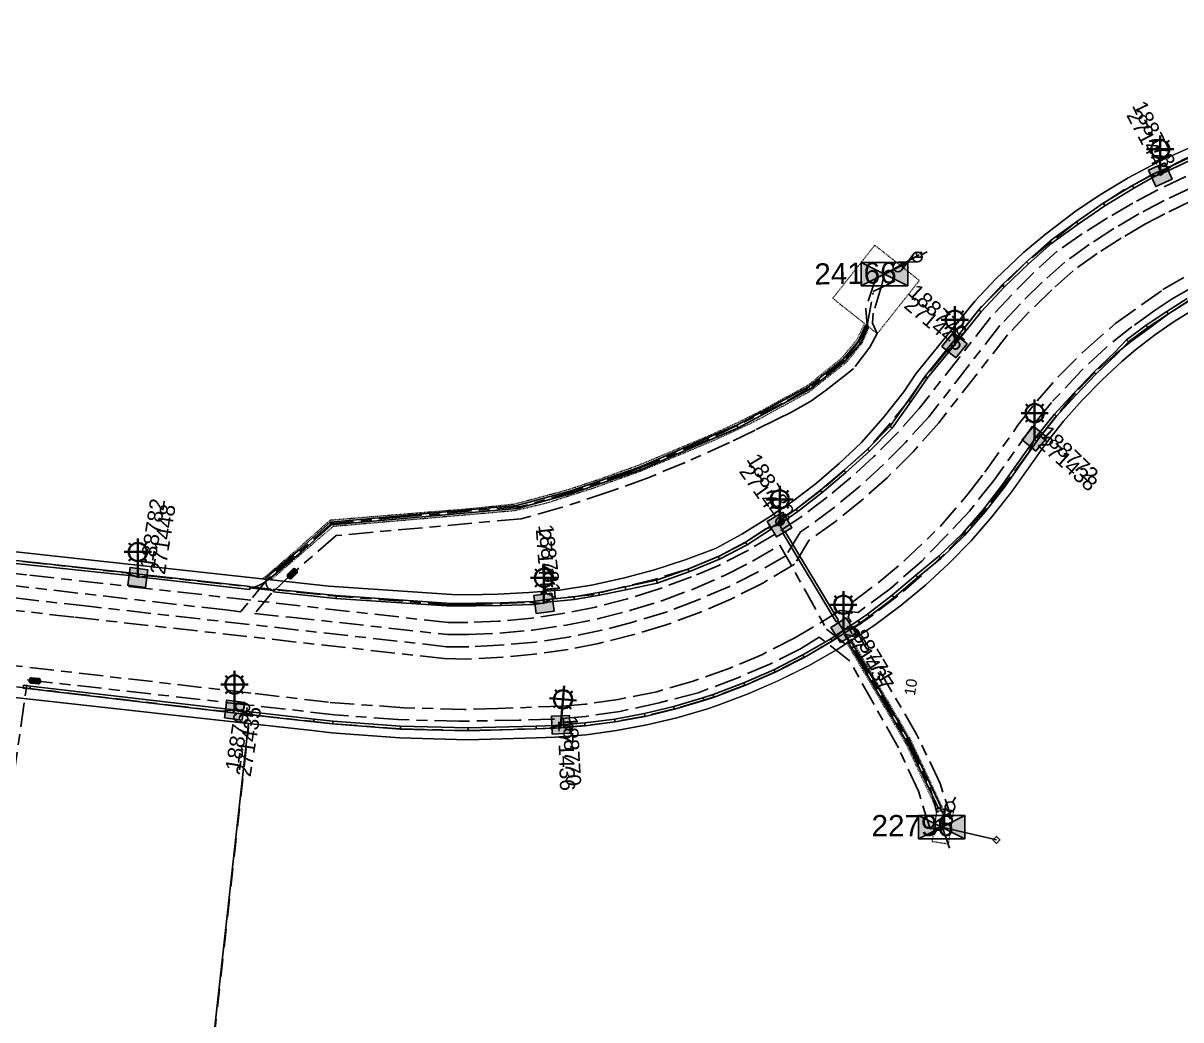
# Model space of a CAD drawing. Header units: metres. Extents: x 302931 to 308644, y 6253878 to 6257414.
# Drawn here: x 307815 to 308006.4, y 6256214.9 to 6256379.8 of the extents above; entities that cross this region are included whole.
import ezdxf
from ezdxf.enums import TextEntityAlignment as Align

# ---------------------------------------------------------------- set-up
doc = ezdxf.new("R2010")
doc.units = ezdxf.units.M
for name, pattern in [('Cable Exist UG', [8.2, 4, -1.2, 1.8, -1.2]), ('Dash', [5, 3, -2]), ('HIDDEN', [0.375, 0.25, -0.125]), ('HIDDEN2', [0.1875, 0.125, -0.0625])]:
    doc.linetypes.add(name, pattern=pattern)
doc.layers.get('0').update_dxf_attribs({"color": 6})
for name, color, linetype, lineweight in [('Cadastre Developer_SP_EXT', 9, 'Continuous', 5), ('Cadastre Land Parcels_SP_EXT', 9, 'Continuous', 5), ('Cadastre Other Property_SP_EXT', 9, 'HIDDEN', 5), ('Cadastre Roads_SP_EXT', 9, 'Continuous', 5)]:
    doc.layers.add(name, color=color, linetype=linetype, lineweight=lineweight)
for name, color, linetype in [('Duct_SP_EXT', 7, 'Continuous'), ('Equip_HV_EXT', 7, 'Continuous'), ('Equip_LV_EXT', 7, 'Continuous'), ('Equip_SP_SL_EXT', 7, 'Continuous'), ('Mains_HV_EXT', 7, 'Continuous'), ('Mains_SL_EXT', 7, 'Continuous'), ('Services_SP_EXT', 7, 'Continuous'), ('Sub_SP_EXT', 7, 'Continuous'), ('SupportsUG_SP_LV_SL_EXT', 7, 'Continuous'), ('Trench_SP_EXT', 7, 'Continuous')]:
    doc.layers.add(name, color=color, linetype=linetype)
doc.styles.add('COLUMN_LABEL', font='arial.ttf')
doc.styles.add('iecARIAL', font='arial.ttf', dxfattribs={"height": 2})
doc.styles.add('POLE_LABEL', font='arial.ttf')
doc.styles.get("Standard").update_dxf_attribs({"font": 'arial.ttf'})

# ---------------------------------------------------------------- blocks, each defined once
blk = doc.blocks.new('SUB_PADMOUNT_EXT')
for points in [[(0, 0), (-3.84, 1.92), (-3.84, -1.92)], [(0, 0), (3.84, 1.92), (3.84, -1.92)]]:
    blk.add_hatch(color=256).paths.add_polyline_path(points)
for p, q in [((3.84, 1.92), (-3.84, -1.92)), ((-3.84, 1.92), (3.84, -1.92))]:
    blk.add_line(p, q)
blk.add_lwpolyline([(-3.84, -1.92), (3.84, -1.92), (3.84, 1.92), (-3.84, 1.92)], close=True)
for tag, height, flags, p in [('ASSET_NUM', 3.5, 8, (2, 2)), ('STREET_CODE', 0.2, 9, (1.5, 0)), ('CONSTRUCTED_VOLTAGE', 0.2, 9, (1.5, -0.2)), ('OPERATING_VOLTAGE', 0.2, 9, (1.5, -0.6)), ('ORIENTATION', 0.2, 9, (1.5, -0.8)), ('OWNED_BY', 0.2, 9, (1.5, -1)), ('OPERATED_BY', 0.2, 9, (1.5, -1.2)), ('SECONDARY_VOLTAGE', 0.2, 9, (1.5, -1.6)), ('STATE', 0.2, 9, (1.5, -1.8)), ('NO_PHASES', 0.2, 9, (1.5, -0.4)), ('MAINTAINED_BY', 0.2, 9, (1.5, -1.4)), ('PARENT', 0.2, 9, (1.5, -2)), ('SUBSTATION_TYPE', 0.2, 9, (1.5, -2.2)), ('STREETNAME', 0.2, 9, (1.5, -3)), ('SUBURB', 0.2, 9, (1.5, -3.2)), ('Z', 0.2, 1, (1.5, -3.6)), ('USAGE', 0.2, 9, (1.5, -2.4)), ('LEGEND', 0.2, 9, (1.5, -2.6)), ('LOCATION', 0.2, 9, (1.5, -2.8)), ('NOTES', 0.2, 9, (1.5, -3.4))]:
    blk.add_attdef(tag, text='', height=height, dxfattribs=dict(flags=flags)).set_placement(p, align=Align.MIDDLE_LEFT)
blk = doc.blocks.new('COLUMN_EXT')
blk.add_hatch(color=256).paths.add_polyline_path([(-1.49, 1.48), (-1.49, -1.49), (1.48, -1.49), (1.48, 1.48)])
blk.add_lwpolyline([(-1.49, -1.49), (1.48, -1.49), (1.48, 1.48), (-1.49, 1.48)], close=True)
for tag, height, style, flags, p in [('ASSET_NUM', 2.5, 'COLUMN_LABEL', 8, (2, 2)), ('STRUCTURE_PLANT_NUMBER', 0.2, 'POLE_LABEL', 9, (1.81, 0.03)), ('STREET_CODE', 0.2, 'COLUMN_LABEL', 9, (1.81, -0.2))]:
    blk.add_attdef(tag, text='', height=height, dxfattribs=dict(style=style, flags=flags)).set_placement(p, align=Align.MIDDLE_LEFT)
at = {"flags": 9}
for tag, p in [('COLUMN_TYPE', (1.81, -0.4)), ('OWNED_BY', (1.81, -0.6)), ('STATE', (1.81, -0.8)), ('USAGE', (1.81, -1)), ('STREETNAME', (1.81, -1.6)), ('SUBURB', (1.81, -1.8)), ('LEGEND', (1.81, -1.2)), ('LOCATION', (1.81, -1.4)), ('NOTES', (1.81, -2))]:
    blk.add_attdef(tag, text='', height=0.2, dxfattribs=at).set_placement(p, align=Align.MIDDLE_LEFT)
at = {"flags": 1}
blk.add_attdef('Z', (1.81, -2.35), '', height=0.2, dxfattribs=at)
blk = doc.blocks.new('SL_LANTERN_EXT')
at = {"lineweight": 40}
for p, q in [((0, 1.97), (0, 6.47)), ((-2.25, 4.22), (2.25, 4.22)), ((-1.46, 5.68), (-1.06, 5.28)), ((1.46, 5.68), (1.06, 5.28)), ((-1.46, 2.76), (-1.06, 3.16)), ((0, 0), (0, 2.72)), ((1.46, 2.76), (1.06, 3.16))]:
    blk.add_line(p, q, dxfattribs=at)
blk.add_circle((0, 4.22), 1.5, dxfattribs=at)
at = {"style": 'iecARIAL', "flags": 8}
blk.add_attdef('ASSET_NUM', (1.5, 1.5), '', height=2.5, dxfattribs=at)
for tag, p, height, flags in [('OPERATING_VOLTAGE', (0.98, -1.65), 0.2, 9), ('ORIENTATION', (0.98, -1.85), 0.2, 9), ('OWNED_BY', (0.98, -2.05), 0.2, 9), ('CONSTRUCTED_VOLTAGE', (0.98, -0.65), 0.2, 9), ('CONTROL_TYPE', (0.98, -0.85), 0.2, 9), ('LANTERN_PURPOSE', (0.98, -1.05), 0.2, 9), ('LANTERN_TYPE', (0.98, -1.25), 0.2, 9), ('NO_PHASES', (0.98, -1.45), 0.2, 9), ('LNUMBER', (2.18, -3.25), 2.5, 8), ('STATE', (0.98, -2.25), 0.2, 9), ('USAGE', (0.98, -2.45), 0.2, 9), ('CEXIST', (0.98, -2.65), 0.2, 9), ('CNEW', (0.98, -2.85), 0.2, 9), ('CNUMBER', (0.98, -3.05), 0.2, 9), ('CREMOVE', (0.98, -3.25), 0.2, 9), ('CREPLACE', (0.98, -3.45), 0.2, 9), ('LKINGHEIGHT', (0.98, -3.65), 0.2, 9), ('LBRACKET', (0.98, -3.85), 0.2, 9), ('LBRACKETVOCAB', (0.98, -4.05), 0.2, 9), ('LCATEGORY', (0.98, -4.25), 0.2, 9), ('LCHARGE1', (0.98, -4.45), 0.2, 9), ('LCHARGE1PERCENT', (0.98, -4.65), 0.2, 9), ('LCHARGE2', (0.98, -4.85), 0.2, 9), ('LCHARGE2PERCENT', (0.98, -5.05), 0.2, 9), ('LCHARGE3', (0.98, -5.25), 0.2, 9), ('LCHARGE3PERCENT', (0.98, -5.45), 0.2, 9), ('LEXIST', (0.98, -5.65), 0.2, 9), ('LLAMP', (0.98, -5.85), 0.2, 9), ('LLAMPVOCAB', (0.98, -6.05), 0.2, 9), ('LMAST', (0.98, -6.25), 0.2, 9), ('LMASTVOCAB', (0.98, -6.45), 0.2, 9), ('LNEW', (0.98, -6.65), 0.2, 9), ('LANTNUMBER', (0.98, -6.85), 0.2, 9), ('LOUTREACH', (0.98, -7.25), 0.2, 9), ('LOUTREACHVOCAB', (0.98, -7.45), 0.2, 9), ('LRATECODE', (0.98, -7.65), 0.2, 9), ('LREMOVE', (0.98, -7.85), 0.2, 9), ('STREETNAME', (0.98, -9.25), 0.2, 9), ('SUBURB', (0.98, -9.45), 0.2, 1), ('LREPLACE', (0.98, -8.05), 0.2, 9), ('LTYPE', (0.98, -8.25), 0.2, 9), ('LTYPEVOCAB', (0.98, -8.45), 0.2, 9), ('LEGEND', (0.98, -8.65), 0.2, 9), ('LOCATION', (0.98, -8.85), 0.2, 9), ('NOTES', (0.98, -9.05), 0.2, 9)]:
    blk.add_attdef(tag, p, '', height=height, dxfattribs=dict(flags=flags))
blk = doc.blocks.new('CCP_EXT')
at = {"flags": 9}
for tag, p in [('STATE', (0, -1.8)), ('NOTES', (0, -2))]:
    blk.add_attdef(tag, text='', height=0.2, dxfattribs=at).set_placement(p, align=Align.MIDDLE_LEFT)
blk.add_wipeout([(0, 0.57), (0.57, 0), (0, -0.57), (-0.57, 0)])
blk.add_lwpolyline([(-0.57, 0), (0, 0.57), (0.57, 0), (0, -0.57), (-0.57, 0)])
at = {"flags": 1}
blk.add_attdef('Z', (0, 0), '', height=0.2, dxfattribs=at)
at = {"flags": 9}
for tag, p in [('CCP_TYPE', (0, 0)), ('CONSTRUCTED_VOLTAGE', (0, -0.2)), ('OPERATING_VOLTAGE', (0, -0.6)), ('ORIENTATION', (0, -0.8)), ('OWNED_BY', (0, -1)), ('NO_PHASES', (0, -0.4)), ('USAGE', (0, -1.2)), ('LEGEND', (0, -1.4)), ('LIFE_SUPPORT', (0, -1.6))]:
    blk.add_attdef(tag, text='', height=0.2, dxfattribs=at).set_placement(p, align=Align.MIDDLE_LEFT)
blk = doc.blocks.new('HV_STJ_EXT')
h = blk.add_hatch(color=256)
edge = h.paths.add_edge_path()
edge.add_ellipse((-0.59, 0.13), major_axis=(0.226, 0.226), ratio=1, start_angle=45, end_angle=135)
edge.add_line((-0.91, 0.13), (-0.91, -0.13))
edge.add_ellipse((-0.59, -0.13), major_axis=(0.226, 0.226), ratio=1, start_angle=135, end_angle=225)
edge.add_line((-0.59, -0.45), (0.59, -0.45))
edge.add_ellipse((0.59, -0.13), major_axis=(-0.226, 0.226), ratio=1, start_angle=135, end_angle=225)
edge.add_line((0.91, -0.13), (0.91, 0.13))
edge.add_ellipse((0.59, 0.13), major_axis=(-0.226, 0.226), ratio=1, start_angle=225, end_angle=315)
edge.add_line((0.59, 0.45), (-0.59, 0.45))
blk.add_lwpolyline([(-0.91, 0.13), (-0.91, -0.13, 0.414214), (-0.59, -0.45), (0.59, -0.45, 0.414214), (0.91, -0.13), (0.91, 0.13, 0.414214), (0.59, 0.45), (-0.59, 0.45, 0.414214)], format="xyb", close=True)
for tag, flags, p in [('ORIENTATION', 9, (1.5, 0)), ('Z', 1, (1.5, -0.8)), ('USAGE', 9, (1.5, -0.2)), ('LEGEND', 9, (1.5, -0.4)), ('NOTES', 9, (1.5, -0.6))]:
    blk.add_attdef(tag, text='', height=0.2, dxfattribs=dict(flags=flags)).set_placement(p, align=Align.MIDDLE_LEFT)
blk = doc.blocks.new('LV_UG_DFUSE_CLOSED_EXT')
for points in [[(1, 0), (0, 0)], [(5.04, 0.73), (2.16, -0.72)], [(5.05, -0.71), (2.16, 0.72)], [(6.2, 0.01), (7.2, 0.01)]]:
    blk.add_lwpolyline(points)
for centre in [(1.8, 0), (5.4, 0.01)]:
    blk.add_circle(centre, 0.8)
at = {"flags": 9}
for tag, p in [('ACTUAL_STATUS', (0, 0)), ('CONSTRUCTED_VOLTAGE', (0, -0.2)), ('OPERATING_VOLTAGE', (0, -0.6)), ('ORIENTATION', (0, -0.8)), ('STATE', (0, -1)), ('SWITCH_TYPE', (0, -1.2)), ('NO_PHASES', (0, -0.4)), ('USAGE', (0, -1.4)), ('NOTES', (0, -1.6))]:
    blk.add_attdef(tag, text='', height=0.2, dxfattribs=at).set_placement(p, align=Align.MIDDLE_LEFT)
at = {"flags": 1}
blk.add_attdef('Z', (0, 0), '', height=0.2, dxfattribs=at)

msp = doc.modelspace()

# ---------------------------------------------------------------- linework, layer by layer
at = {"layer": 'Cadastre Developer_SP_EXT', "linetype": 'Dash'}
msp.add_lwpolyline([(307789.35, 6256270.91), (307756.9, 6256011.44), (307786.51, 6256006.6), (307820.64, 6255978.49), (307852.36, 6256263.26), (307852.28, 6256263.95), (307789.35, 6256270.91)], close=True, dxfattribs=at)
at = {"layer": 'Cadastre Land Parcels_SP_EXT', "linetype": 'Continuous'}
for points in [[(307813.33, 6256292.39), (307865.58, 6256286.63), (307885.88, 6256285.25), (307888.43, 6256285.23), (307893.52, 6256285.34), (307898.6, 6256285.59), (307903.67, 6256286), (307908.96, 6256286.83), (307914.2, 6256287.94), (307919.37, 6256289.32), (307924.46, 6256290.97), (307929.46, 6256292.89), (307933.84, 6256295.26), (307938.09, 6256297.86), (307942.2, 6256300.67), (307946.15, 6256303.7), (307949.94, 6256306.93), (307953.55, 6256310.35), (307957.18, 6256314.49), (307960.59, 6256318.8), (307962.58, 6256321.77), (307972.33, 6256333.8), (307975.85, 6256337.53), (307980.38, 6256341.8), (307983.96, 6256344.82), (307988.93, 6256348.58), (307992.79, 6256351.2), (307997.7, 6256354.16), (308002.61, 6256356.75), (308003.86, 6256357.35), (308008.8, 6256359.56)], [(308008.62, 6256332.48), (308005.27, 6256330.4), (308002.03, 6256328.15), (307998.92, 6256325.73), (307996.72, 6256323.87), (307993.31, 6256320.72), (307990.08, 6256317.41), (307987.02, 6256313.93), (307984.15, 6256310.29), (307978.43, 6256302.22), (307975.18, 6256298.09), (307971.71, 6256294.13), (307968.03, 6256290.37), (307964.17, 6256286.8), (307960.12, 6256283.45), (307955.91, 6256280.3), (307954.23, 6256279.15), (307949.61, 6256276.19), (307944.83, 6256273.48), (307939.92, 6256271.03), (307934.88, 6256268.84), (307929.74, 6256266.91), (307927.98, 6256266.32), (307923.09, 6256264.87), (307918.14, 6256263.68), (307913.12, 6256262.75), (307908.07, 6256262.08), (307902.98, 6256261.68), (307899.86, 6256261.56), (307888.56, 6256261.25), (307877.27, 6256261.53), (307866.01, 6256262.4), (307862.88, 6256262.75), (307852.29, 6256263.93), (307820.61, 6255978.48)]]:
    msp.add_lwpolyline(points, dxfattribs=at)
msp.add_lwpolyline([(307682.7, 6256023.67), (307701.55, 6256020.34), (307756.91, 6256011.45), (307786.51, 6256006.6), (307820.61, 6255978.48), (307852.29, 6256263.93), (307788.85, 6256270.97), (307727.01, 6256277.83), (307711.12, 6256279.8), (307697.62, 6256158.11), (307682.7, 6256023.67)], close=True, dxfattribs=at)
at = {"layer": 'Cadastre Other Property_SP_EXT', "linetype": 'HIDDEN2'}
for points in [[(307966.25, 6256249.26), (307966.29, 6256249.51), (307967.3, 6256249.36), (307961.86, 6256261), (307951.97, 6256277.88), (307951.12, 6256277.34), (307960.98, 6256260.53), (307966.25, 6256249.26)], [(307965.27, 6256244.43), (307967.99, 6256244.02), (307968.86, 6256249.47), (307966.08, 6256249.86), (307965.27, 6256244.43)]]:
    msp.add_lwpolyline(points, close=True, dxfattribs=at)
at = {"layer": 'Cadastre Roads_SP_EXT', "linetype": 'Continuous'}
msp.add_lwpolyline([(307788.85, 6256270.97), (307852.3, 6256263.93), (307862.87, 6256262.75), (307866.01, 6256262.4), (307877.27, 6256261.53), (307888.56, 6256261.25), (307899.86, 6256261.56), (307902.98, 6256261.68), (307908.07, 6256262.08), (307913.12, 6256262.75), (307918.14, 6256263.68), (307923.1, 6256264.87), (307927.99, 6256266.32), (307929.74, 6256266.91), (307934.88, 6256268.84), (307939.91, 6256271.03), (307944.83, 6256273.48), (307949.6, 6256276.19), (307954.23, 6256279.15), (307955.91, 6256280.3), (307960.12, 6256283.45), (307964.17, 6256286.8), (307964.17, 6256286.8), (307968.03, 6256290.37), (307971.71, 6256294.13), (307975.18, 6256298.09), (307978.43, 6256302.21), (307984.15, 6256310.29), (307987.02, 6256313.93), (307990.08, 6256317.41), (307993.31, 6256320.72), (307996.72, 6256323.87), (307998.92, 6256325.73), (308002.03, 6256328.15), (308005.27, 6256330.4), (308008.62, 6256332.48)], dxfattribs=at)
at = {"layer": 'Duct_SP_EXT'}
for p, q in [((308008.3, 6256357.74), (308003.23, 6256355.39)), ((308008.49, 6256357.3), (308003.43, 6256354.96)), ((308001.74, 6256354.76), (307998.41, 6256352.88)), ((308003.27, 6256355.45), (308001.74, 6256354.76)), ((308001.74, 6256354.76), (308001.85, 6256354.54)), ((308001.96, 6256354.33), (308001.85, 6256354.54)), ((308003.47, 6256355.01), (308001.96, 6256354.33)), ((308003.23, 6256355.39), (308003.33, 6256355.17)), ((308003.27, 6256355.45), (308003.37, 6256355.23)), ((308003.43, 6256354.96), (308003.33, 6256355.17)), ((308003.47, 6256355.01), (308003.37, 6256355.23)), ((307998.41, 6256352.88), (307993.58, 6256349.97)), ((307998.41, 6256352.88), (307998.53, 6256352.68)), ((307998.65, 6256352.47), (307998.53, 6256352.68)), ((308001.96, 6256354.33), (307998.65, 6256352.47)), ((307998.65, 6256352.47), (307993.84, 6256349.57)), ((307993.58, 6256349.97), (307989.14, 6256346.91)), ((307993.84, 6256349.57), (307989.42, 6256346.52)), ((307993.58, 6256349.97), (307993.71, 6256349.77)), ((307993.84, 6256349.57), (307993.71, 6256349.77)), ((307989.14, 6256346.91), (307984.77, 6256343.74)), ((307989.14, 6256346.91), (307989.28, 6256346.71)), ((307989.42, 6256346.52), (307985.07, 6256343.37)), ((307989.42, 6256346.52), (307989.28, 6256346.71)), ((307984.77, 6256343.74), (307980.87, 6256340.29)), ((307985.07, 6256343.37), (307981.2, 6256339.94)), ((307984.77, 6256343.74), (307984.92, 6256343.56)), ((307985.07, 6256343.37), (307984.92, 6256343.56)), ((307980.87, 6256340.29), (307976.88, 6256336.5)), ((307981.2, 6256339.94), (307977.22, 6256336.16)), ((307980.87, 6256340.29), (307981.04, 6256340.11)), ((307981.2, 6256339.94), (307981.04, 6256340.11)), ((307976.88, 6256336.5), (307973.03, 6256332.34)), ((307977.22, 6256336.16), (307973.39, 6256332.02)), ((307976.88, 6256336.5), (307977.05, 6256336.33)), ((307977.22, 6256336.16), (307977.05, 6256336.33)), ((308004.07, 6256332.07), (308007.42, 6256334.2)), ((308004.33, 6256331.66), (308007.66, 6256333.79)), ((307973.03, 6256332.34), (307968.42, 6256326.65)), ((307973.39, 6256332.02), (307968.79, 6256326.35)), ((307973.03, 6256332.34), (307973.21, 6256332.18)), ((307973.39, 6256332.02), (307973.21, 6256332.18)), ((308000.67, 6256329.81), (308004.07, 6256332.07)), ((308000.94, 6256329.42), (308004.33, 6256331.66)), ((308004.07, 6256332.07), (308004.2, 6256331.87)), ((308004.33, 6256331.66), (308004.2, 6256331.87)), ((307954.3, 6256329.85), (307953.11, 6256327.14)), ((307954.74, 6256329.66), (307953.52, 6256326.88)), ((307954.3, 6256329.85), (307954.52, 6256329.76)), ((307954.74, 6256329.66), (307954.52, 6256329.76)), ((307997.41, 6256327.39), (308000.67, 6256329.81)), ((308000.67, 6256329.81), (308000.8, 6256329.61)), ((308000.94, 6256329.42), (308000.8, 6256329.61)), ((307997.73, 6256327.03), (308000.94, 6256329.42)), ((307953.11, 6256327.14), (307950.52, 6256324.12)), ((307953.52, 6256326.88), (307950.85, 6256323.77)), ((307953.11, 6256327.14), (307953.32, 6256327.01)), ((307953.52, 6256326.88), (307953.32, 6256327.01)), ((307968.42, 6256326.65), (307964.13, 6256321.35)), ((307968.79, 6256326.35), (307964.51, 6256321.07)), ((307968.42, 6256326.65), (307968.6, 6256326.5)), ((307968.42, 6256326.65), (307968.6, 6256326.5)), ((307968.79, 6256326.35), (307968.6, 6256326.5)), ((307968.79, 6256326.35), (307968.6, 6256326.5)), ((307995.42, 6256325.31), (307997.41, 6256327.39)), ((307995.76, 6256324.97), (307997.73, 6256327.03)), ((307997.41, 6256327.39), (307997.57, 6256327.21)), ((307997.73, 6256327.03), (307997.57, 6256327.21)), ((307950.52, 6256324.12), (307944.86, 6256319.6)), ((307950.52, 6256324.12), (307950.68, 6256323.95)), ((307950.85, 6256323.77), (307950.68, 6256323.95)), ((307991.99, 6256322.02), (307995.42, 6256325.31)), ((307992.33, 6256321.68), (307995.76, 6256324.97)), ((307995.42, 6256325.31), (307995.59, 6256325.14)), ((307995.76, 6256324.97), (307995.59, 6256325.14)), ((307950.85, 6256323.77), (307945.13, 6256319.2)), ((307988.69, 6256318.58), (307991.99, 6256322.02)), ((307991.99, 6256322.02), (307992.16, 6256321.85)), ((307964.13, 6256321.35), (307961.36, 6256317.42)), ((307964.51, 6256321.07), (307961.75, 6256317.14)), ((307964.13, 6256321.35), (307964.32, 6256321.21)), ((307964.51, 6256321.07), (307964.32, 6256321.21)), ((307989.04, 6256318.25), (307992.33, 6256321.68)), ((307992.33, 6256321.68), (307992.16, 6256321.85)), ((307944.86, 6256319.6), (307933, 6256313.26)), ((307945.13, 6256319.2), (307933.21, 6256312.82)), ((307944.86, 6256319.6), (307945, 6256319.4)), ((307945.13, 6256319.2), (307945, 6256319.4)), ((307985.49, 6256315.09), (307988.69, 6256318.58)), ((307985.85, 6256314.77), (307989.04, 6256318.25)), ((307988.69, 6256318.58), (307988.86, 6256318.42)), ((307989.04, 6256318.25), (307988.86, 6256318.42)), ((307961.36, 6256317.42), (307958.32, 6256313.07)), ((307961.75, 6256317.14), (307958.69, 6256312.76)), ((307961.36, 6256317.42), (307961.55, 6256317.28)), ((307961.75, 6256317.14), (307961.55, 6256317.28)), ((307982.54, 6256311.37), (307985.49, 6256315.09)), ((307982.93, 6256311.09), (307985.85, 6256314.77)), ((307985.49, 6256315.09), (307985.67, 6256314.93)), ((307985.85, 6256314.77), (307985.67, 6256314.93)), ((307933, 6256313.26), (307916.91, 6256306.34)), ((307933.21, 6256312.82), (307917.08, 6256305.89)), ((307933, 6256313.26), (307933.11, 6256313.04)), ((307933.21, 6256312.82), (307933.11, 6256313.04)), ((307958.32, 6256313.07), (307954.59, 6256309.29)), ((307958.69, 6256312.76), (307954.92, 6256308.95)), ((307958.32, 6256313.07), (307958.5, 6256312.91)), ((307958.69, 6256312.76), (307958.5, 6256312.91)), ((307976.83, 6256303.3), (307982.19, 6256310.87)), ((307977.22, 6256303.01), (307982.58, 6256310.6)), ((307982.19, 6256310.88), (307982.54, 6256311.37)), ((307982.19, 6256310.88), (307982.38, 6256310.74)), ((307982.19, 6256310.87), (307982.38, 6256310.74)), ((307982.58, 6256310.6), (307982.38, 6256310.74)), ((307982.58, 6256310.6), (307982.38, 6256310.74)), ((307982.54, 6256311.37), (307982.73, 6256311.23)), ((307982.58, 6256310.6), (307982.93, 6256311.09)), ((307982.93, 6256311.09), (307982.73, 6256311.23)), ((307954.59, 6256309.29), (307950.72, 6256305.8)), ((307954.92, 6256308.95), (307951.03, 6256305.44)), ((307954.59, 6256309.29), (307954.76, 6256309.12)), ((307954.92, 6256308.95), (307954.76, 6256309.12)), ((307916.91, 6256306.34), (307905.39, 6256302.36)), ((307917.08, 6256305.89), (307905.53, 6256301.9)), ((307916.91, 6256306.34), (307916.99, 6256306.11)), ((307917.08, 6256305.89), (307916.99, 6256306.11)), ((307950.72, 6256305.8), (307946.81, 6256302.49)), ((307951.03, 6256305.44), (307947.11, 6256302.12)), ((307950.72, 6256305.8), (307950.88, 6256305.62)), ((307951.03, 6256305.44), (307950.88, 6256305.62)), ((307973.66, 6256299.23), (307976.83, 6256303.3)), ((307974.03, 6256298.92), (307977.22, 6256303.01)), ((307976.83, 6256303.3), (307977.03, 6256303.15)), ((307977.22, 6256303.01), (307977.03, 6256303.15)), ((307905.39, 6256302.36), (307896.62, 6256299.96)), ((307905.53, 6256301.9), (307896.7, 6256299.49)), ((307905.39, 6256302.36), (307905.46, 6256302.13)), ((307905.53, 6256301.9), (307905.46, 6256302.13)), ((307946.81, 6256302.49), (307942.79, 6256299.39)), ((307947.11, 6256302.12), (307943.08, 6256299)), ((307946.81, 6256302.49), (307946.96, 6256302.31)), ((307947.11, 6256302.12), (307946.96, 6256302.31)), ((307896.62, 6256299.96), (307865.8, 6256297.22)), ((307896.7, 6256299.49), (307866, 6256296.76)), ((307896.62, 6256299.96), (307896.66, 6256299.72)), ((307896.7, 6256299.49), (307896.66, 6256299.72)), ((307942.79, 6256299.39), (307939.78, 6256297.3)), ((307943.08, 6256299), (307940.05, 6256296.91)), ((307942.79, 6256299.39), (307942.94, 6256299.19)), ((307943.08, 6256299), (307942.94, 6256299.19)), ((307970.29, 6256295.33), (307973.66, 6256299.23)), ((307973.66, 6256299.23), (307973.84, 6256299.07)), ((307974.03, 6256298.92), (307973.84, 6256299.07)), ((307865.8, 6256297.22), (307860.66, 6256292.65)), ((307865.8, 6256297.22), (307865.9, 6256296.99)), ((307939.78, 6256297.3), (307939.91, 6256297.1)), ((307940.05, 6256296.91), (307939.91, 6256297.1)), ((307970.63, 6256295), (307974.03, 6256298.92)), ((307866, 6256296.76), (307860.97, 6256292.29)), ((307866, 6256296.76), (307865.9, 6256296.99)), ((307938.39, 6256296.47), (307934.44, 6256293.91)), ((307938.65, 6256296.06), (307934.69, 6256293.49)), ((307938.39, 6256296.47), (307938.52, 6256296.26)), ((307938.65, 6256296.06), (307938.52, 6256296.26)), ((307940.53, 6256295.5), (307940.73, 6256295.62)), ((307949.41, 6256280.72), (307940.53, 6256295.5)), ((307940.94, 6256295.75), (307940.73, 6256295.62)), ((307949.83, 6256280.97), (307940.94, 6256295.75)), ((307966.42, 6256291.6), (307970.29, 6256295.33)), ((307970.29, 6256295.33), (307970.46, 6256295.16)), ((307970.63, 6256295), (307970.46, 6256295.16)), ((307934.44, 6256293.91), (307929.95, 6256291.57)), ((307934.69, 6256293.49), (307930.15, 6256291.13)), ((307934.44, 6256293.91), (307934.57, 6256293.7)), ((307934.69, 6256293.49), (307934.57, 6256293.7)), ((307966.73, 6256291.24), (307970.63, 6256295)), ((307860.66, 6256292.65), (307855.11, 6256287.95)), ((307860.97, 6256292.29), (307855.42, 6256287.58)), ((307860.66, 6256292.65), (307860.81, 6256292.47)), ((307860.97, 6256292.29), (307860.81, 6256292.47)), ((307929.95, 6256291.57), (307924.92, 6256289.46)), ((307929.95, 6256291.57), (307930.05, 6256291.35)), ((307930.15, 6256291.13), (307930.05, 6256291.35)), ((307962.57, 6256288.46), (307966.42, 6256291.6)), ((307966.42, 6256291.6), (307966.57, 6256291.42)), ((307966.73, 6256291.24), (307966.57, 6256291.42)), ((307834.09, 6256288.22), (307813.25, 6256290.45)), ((307834.14, 6256288.7), (307813.3, 6256290.93)), ((307924.92, 6256289.46), (307919.7, 6256287.61)), ((307924.92, 6256289.46), (307925, 6256289.24)), ((307930.15, 6256291.13), (307925.09, 6256289.02)), ((307962.88, 6256288.1), (307966.73, 6256291.24)), ((307834.09, 6256288.22), (307834.11, 6256288.46)), ((307834.14, 6256288.7), (307834.11, 6256288.46)), ((307834.12, 6256288.17), (307834.15, 6256288.41)), ((307852.49, 6256286.11), (307834.12, 6256288.17)), ((307834.17, 6256288.65), (307834.15, 6256288.41)), ((307852.54, 6256286.59), (307834.17, 6256288.65)), ((307855.11, 6256287.95), (307855.26, 6256287.77)), ((307855.42, 6256287.58), (307855.26, 6256287.77)), ((307919.7, 6256287.61), (307914.54, 6256286.52)), ((307919.7, 6256287.61), (307919.76, 6256287.38)), ((307925.09, 6256289.02), (307919.83, 6256287.15)), ((307925.09, 6256289.02), (307925, 6256289.24)), ((307958.69, 6256285.13), (307962.57, 6256288.46)), ((307958.99, 6256284.76), (307962.88, 6256288.1)), ((307962.57, 6256288.46), (307962.73, 6256288.28)), ((307962.88, 6256288.1), (307962.73, 6256288.28)), ((307852.49, 6256286.11), (307852.51, 6256286.35)), ((307852.54, 6256286.59), (307852.51, 6256286.35)), ((307856.41, 6256285.69), (307856.43, 6256285.93)), ((307866.74, 6256284.6), (307856.41, 6256285.69)), ((307856.46, 6256286.16), (307856.43, 6256285.93)), ((307866.78, 6256285.08), (307856.46, 6256286.16)), ((307910.21, 6256285.6), (307906.07, 6256284.9)), ((307914.54, 6256286.52), (307910.21, 6256285.6)), ((307910.21, 6256285.6), (307910.26, 6256285.37)), ((307914.64, 6256286.05), (307910.3, 6256285.13)), ((307914.54, 6256286.52), (307914.59, 6256286.29)), ((307914.64, 6256286.05), (307914.59, 6256286.29)), ((307919.83, 6256287.15), (307914.64, 6256286.05)), ((307919.83, 6256287.15), (307919.76, 6256287.38)), ((307866.74, 6256284.6), (307866.76, 6256284.84)), ((307885.81, 6256283.31), (307866.74, 6256284.6)), ((307866.78, 6256285.08), (307866.76, 6256284.84)), ((307885.82, 6256283.79), (307866.78, 6256285.08)), ((307885.82, 6256283.79), (307885.81, 6256283.55)), ((307894, 6256283.9), (307885.82, 6256283.79)), ((307899.37, 6256284.08), (307894, 6256283.9)), ((307894, 6256283.9), (307894.01, 6256283.66)), ((307901.56, 6256284.41), (307899.37, 6256284.08)), ((307899.37, 6256284.08), (307899.4, 6256283.84)), ((307899.42, 6256283.6), (307899.4, 6256283.84)), ((307901.63, 6256283.93), (307899.42, 6256283.6)), ((307906.07, 6256284.9), (307901.54, 6256284.44)), ((307901.54, 6256284.44), (307901.57, 6256284.2)), ((307901.56, 6256284.41), (307901.6, 6256284.17)), ((307901.59, 6256283.97), (307901.57, 6256284.2)), ((307906.14, 6256284.42), (307901.59, 6256283.97)), ((307901.63, 6256283.93), (307901.6, 6256284.17)), ((307906.07, 6256284.9), (307906.1, 6256284.66)), ((307906.14, 6256284.42), (307906.1, 6256284.66)), ((307910.3, 6256285.13), (307906.14, 6256284.42)), ((307910.3, 6256285.13), (307910.26, 6256285.37)), ((307954.61, 6256282.01), (307958.69, 6256285.13)), ((307954.89, 6256281.62), (307958.99, 6256284.76)), ((307958.69, 6256285.13), (307958.84, 6256284.94)), ((307958.99, 6256284.76), (307958.84, 6256284.94)), ((307885.81, 6256283.31), (307885.81, 6256283.55)), ((307894.01, 6256283.42), (307885.81, 6256283.31)), ((307894.01, 6256283.42), (307894.01, 6256283.66)), ((307899.42, 6256283.6), (307894.01, 6256283.42)), ((307953.02, 6256280.89), (307954.61, 6256282.01)), ((307954.61, 6256282.01), (307954.75, 6256281.82)), ((307954.89, 6256281.62), (307954.75, 6256281.82)), ((307949.41, 6256280.72), (307949.62, 6256280.85)), ((307949.83, 6256280.97), (307949.62, 6256280.85)), ((307950.49, 6256279.24), (307953.02, 6256280.89)), ((307950.75, 6256278.84), (307953.29, 6256280.49)), ((307953.02, 6256280.89), (307953.15, 6256280.69)), ((307953.29, 6256280.49), (307953.15, 6256280.69)), ((307953.29, 6256280.49), (307954.89, 6256281.62)), ((307943.92, 6256275.27), (307948.52, 6256277.95)), ((307948.52, 6256277.95), (307950.49, 6256279.24)), ((307948.52, 6256277.95), (307948.64, 6256277.75)), ((307948.77, 6256277.54), (307950.75, 6256278.84)), ((307950.49, 6256279.24), (307950.62, 6256279.04)), ((307950.49, 6256279.24), (307950.62, 6256279.04)), ((307950.75, 6256278.84), (307950.62, 6256279.04)), ((307950.75, 6256278.84), (307950.62, 6256279.04)), ((307944.15, 6256274.85), (307948.77, 6256277.54)), ((307948.77, 6256277.54), (307948.64, 6256277.75)), ((307951.38, 6256277.39), (307951.58, 6256277.51)), ((307951.38, 6256277.39), (307961.22, 6256260.67)), ((307951.79, 6256277.63), (307951.58, 6256277.51)), ((307951.79, 6256277.63), (307961.64, 6256260.89)), ((307939.12, 6256272.83), (307943.92, 6256275.27)), ((307939.32, 6256272.4), (307944.15, 6256274.85)), ((307943.92, 6256275.27), (307944.04, 6256275.06)), ((307944.15, 6256274.85), (307944.04, 6256275.06)), ((307934.16, 6256270.66), (307939.12, 6256272.83)), ((307934.34, 6256270.21), (307939.32, 6256272.4)), ((307939.12, 6256272.83), (307939.22, 6256272.62)), ((307939.32, 6256272.4), (307939.22, 6256272.62)), ((307929.09, 6256268.75), (307934.16, 6256270.66)), ((307934.16, 6256270.66), (307934.25, 6256270.44)), ((307934.34, 6256270.21), (307934.25, 6256270.44)), ((307815.05, 6256269.77), (307815.08, 6256270.01)), ((307815.05, 6256269.77), (307816.17, 6256269.64)), ((307815.11, 6256270.25), (307815.08, 6256270.01)), ((307815.11, 6256270.25), (307816.23, 6256270.12)), ((307816.17, 6256269.64), (307816.2, 6256269.88)), ((307816.17, 6256269.64), (307849.77, 6256265.69)), ((307816.23, 6256270.12), (307816.2, 6256269.88)), ((307816.23, 6256270.12), (307849.83, 6256266.16)), ((307927.4, 6256268.18), (307929.09, 6256268.75)), ((307929.09, 6256268.75), (307929.17, 6256268.52)), ((307929.25, 6256268.29), (307929.17, 6256268.52)), ((307929.25, 6256268.29), (307934.34, 6256270.21)), ((307917.73, 6256265.58), (307922.59, 6256266.75)), ((307922.59, 6256266.75), (307927.4, 6256268.18)), ((307922.59, 6256266.75), (307922.65, 6256266.52)), ((307922.72, 6256266.29), (307922.65, 6256266.52)), ((307922.72, 6256266.29), (307927.55, 6256267.72)), ((307927.4, 6256268.18), (307927.47, 6256267.95)), ((307927.55, 6256267.72), (307927.47, 6256267.95)), ((307927.55, 6256267.72), (307929.25, 6256268.29)), ((307849.77, 6256265.69), (307849.8, 6256265.93)), ((307849.83, 6256266.16), (307849.8, 6256265.93)), ((307849.82, 6256265.67), (307849.84, 6256265.91)), ((307849.82, 6256265.67), (307852.49, 6256265.37)), ((307849.87, 6256266.15), (307849.84, 6256265.91)), ((307849.87, 6256266.15), (307852.55, 6256265.85)), ((307852.49, 6256265.37), (307852.52, 6256265.61)), ((307852.49, 6256265.37), (307863.07, 6256264.2)), ((307852.55, 6256265.85), (307852.52, 6256265.61)), ((307852.55, 6256265.85), (307863.13, 6256264.67)), ((307863.13, 6256264.67), (307863.1, 6256264.43)), ((307863.13, 6256264.67), (307866.23, 6256264.33)), ((307907.86, 6256264.01), (307912.82, 6256264.67)), ((307912.82, 6256264.67), (307917.73, 6256265.58)), ((307912.82, 6256264.67), (307912.86, 6256264.43)), ((307912.89, 6256264.19), (307917.83, 6256265.11)), ((307917.73, 6256265.58), (307917.78, 6256265.35)), ((307917.83, 6256265.11), (307917.78, 6256265.35)), ((307917.83, 6256265.11), (307922.72, 6256266.29)), ((307863.07, 6256264.2), (307863.1, 6256264.43)), ((307863.07, 6256264.2), (307866.18, 6256263.85)), ((307866.18, 6256263.85), (307866.2, 6256264.09)), ((307866.18, 6256263.85), (307877.38, 6256262.99)), ((307866.23, 6256264.33), (307866.2, 6256264.09)), ((307866.23, 6256264.33), (307877.41, 6256263.47)), ((307877.38, 6256262.99), (307877.39, 6256263.23)), ((307877.38, 6256262.99), (307888.6, 6256262.71)), ((307877.41, 6256263.47), (307877.39, 6256263.23)), ((307877.41, 6256263.47), (307888.6, 6256263.19)), ((307888.6, 6256263.19), (307899.83, 6256263.5)), ((307888.6, 6256263.19), (307888.6, 6256262.95)), ((307888.6, 6256262.71), (307899.85, 6256263.02)), ((307888.6, 6256262.71), (307888.6, 6256262.95)), ((307899.83, 6256263.5), (307902.91, 6256263.61)), ((307899.83, 6256263.5), (307899.84, 6256263.26)), ((307899.85, 6256263.02), (307899.84, 6256263.26)), ((307899.85, 6256263.02), (307902.94, 6256263.13)), ((307902.91, 6256263.61), (307903.88, 6256263.69)), ((307902.91, 6256263.61), (307902.92, 6256263.37)), ((307902.94, 6256263.13), (307902.92, 6256263.37)), ((307902.94, 6256263.13), (307903.92, 6256263.21)), ((307903.84, 6256263.7), (307907.86, 6256264.01)), ((307903.84, 6256263.7), (307903.86, 6256263.46)), ((307903.88, 6256263.22), (307903.86, 6256263.46)), ((307903.88, 6256263.69), (307903.9, 6256263.45)), ((307903.88, 6256263.22), (307907.91, 6256263.53)), ((307903.92, 6256263.21), (307903.9, 6256263.45)), ((307907.86, 6256264.01), (307907.89, 6256263.77)), ((307907.91, 6256263.53), (307907.89, 6256263.77)), ((307907.91, 6256263.53), (307912.89, 6256264.19)), ((307912.89, 6256264.19), (307912.86, 6256264.43)), ((307961.22, 6256260.67), (307961.43, 6256260.78)), ((307961.64, 6256260.89), (307961.43, 6256260.78)), ((307961.64, 6256260.89), (307966.76, 6256250.06)), ((307961.22, 6256260.67), (307966.33, 6256249.86)), ((307966.33, 6256249.86), (307966.55, 6256249.96)), ((307966.76, 6256250.06), (307966.55, 6256249.96))]:
    msp.add_line(p, q, dxfattribs=at)
at = {"layer": 'Mains_HV_EXT', "linetype": 'Cable Exist UG'}
for points in [[(307957.41, 6256338.25), (307955.97, 6256337.57), (307954.32, 6256332.51), (307954.52, 6256329.76), (307953.42, 6256327.48), (307950.86, 6256324.04), (307944.79, 6256319.27), (307940.47, 6256316.85), (307927.85, 6256310.71), (307917.96, 6256306.57), (307915.33, 6256305.55), (307906.27, 6256302.36), (307897.29, 6256299.8), (307877.82, 6256298.08), (307866.07, 6256297), (307855.45, 6256287.86), (307851, 6256282.41), (307851, 6256282.41), (307848.53, 6256282.7), (307848.53, 6256282.7), (307812.9, 6256286.79), (307729.71, 6256296.21), (307713.76, 6256297.96)], [(307957.43, 6256338.42), (307956.97, 6256336.46), (307955.53, 6256331.78), (307955.43, 6256330.11), (307955.43, 6256330.11), (307956.21, 6256328.41), (307954.96, 6256326.19), (307952.31, 6256322.63), (307951.05, 6256321.65), (307949.07, 6256320.08), (307947.63, 6256318.96), (307945.22, 6256317.22), (307941.92, 6256315.37), (307939.79, 6256314.29), (307936.01, 6256312.45), (307931.79, 6256310.4), (307924.45, 6256307.12), (307918.32, 6256304.57), (307912.03, 6256302.27), (307903.95, 6256299.63), (307897.36, 6256297.8), (307866.78, 6256295), (307859.5, 6256288.7)], [(307966.82, 6256246.79), (307968.7, 6256247.63), (307966.61, 6256254.01), (307962.78, 6256262.06), (307951.4, 6256281.53), (307952.2, 6256284.04), (307956.68, 6256287.44), (307960.68, 6256290.83), (307966.69, 6256296.56), (307971.17, 6256301.83), (307974, 6256305.47), (307979.47, 6256313.25), (307982.64, 6256317.3), (307986.33, 6256321.49), (307990.61, 6256325.75), (307995.66, 6256330.14), (307999.91, 6256333.19), (308003.43, 6256335.68), (308008.06, 6256338.37)], [(308008.05, 6256335.95), (308004.95, 6256334.15), (308002, 6256332.15), (307998.32, 6256329.51), (307994.03, 6256326.14), (307990, 6256322.31), (307984.99, 6256317), (307981.87, 6256313.1), (307975.46, 6256304.09), (307971.46, 6256299.07), (307967.77, 6256295.12), (307963.57, 6256290.8), (307958.39, 6256286.25), (307953.08, 6256282.3), (307950.11, 6256282.64), (307945.14, 6256279.57), (307945.14, 6256279.57), (307942.57, 6256278.07), (307937.11, 6256275.3), (307931.58, 6256272.98), (307925.78, 6256270.93), (307919.77, 6256269.18), (307913.4, 6256267.91), (307907.94, 6256267.1), (307904.23, 6256266.81), (307893.45, 6256266.4), (307887.99, 6256266.26), (307877.94, 6256266.53), (307865.49, 6256267.44), (307852.68, 6256268.96), (307812.64, 6256273.6)], [(307859.34, 6256288.57), (307856.09, 6256285.48), (307853.27, 6256282.1), (307859.17, 6256281.51), (307859.17, 6256281.51), (307885.24, 6256278.63), (307888.62, 6256278.63), (307893.84, 6256278.85), (307899.23, 6256279.36), (307904.8, 6256280.18), (307910.21, 6256281.27), (307915.49, 6256282.65), (307920.62, 6256284.24), (307925.65, 6256286.11), (307931.07, 6256288.47), (307935.58, 6256290.76), (307940.13, 6256293.43), (307947.83, 6256279.54), (307952.72, 6256275.66), (307961.43, 6256260.78), (307965.04, 6256253.06), (307966.81, 6256246.51)], [(307966.87, 6256246.79), (307964.94, 6256246.5), (307963.02, 6256252.76), (307959.71, 6256259.92), (307951.59, 6256274.36), (307946.63, 6256278.19), (307943.55, 6256276.3), (307938.47, 6256273.75), (307933.15, 6256271.48), (307926.61, 6256269.02), (307920.14, 6256267.34), (307913.67, 6256265.91), (307908.05, 6256265.1), (307902.55, 6256264.64), (307897, 6256264.49), (307887.04, 6256264.3), (307876.99, 6256264.57), (307866.52, 6256265.37), (307852.45, 6256266.97), (307816.94, 6256271)], [(307804.17, 6256217.64), (307805.69, 6256218.94), (307808.88, 6256222.78), (307815.76, 6256271.15), (307815.76, 6256271.15), (307816.89, 6256270.99)]]:
    msp.add_lwpolyline(points, dxfattribs=at)
at = {"layer": 'Mains_SL_EXT', "linetype": 'Cable Exist UG'}
msp.add_lwpolyline([(308003.06, 6256354.58), (308004.83, 6256356.17), (308004.83, 6256356.17), (308007.08, 6256357.32), (308011.06, 6256358.85), (308014.18, 6256359.92), (308016.29, 6256361.28), (308016.29, 6256361.28, 0.111847), (308025.58, 6256370.25), (308025.58, 6256370.25), (308025.61, 6256370.31), (308025.64, 6256370.38), (308025.64, 6256370.38, -0.14681), (308033.92, 6256379.1), (308033.92, 6256379.1), (308036.11, 6256379.76)], format="xyb", dxfattribs=at)
for points in [[(308002.99, 6256354.69), (308001.32, 6256354.48), (308001.32, 6256354.48), (307997.11, 6256352.22), (307993.17, 6256349.69), (307988.96, 6256346.78), (307984.93, 6256343.54), (307980.6, 6256340.01), (307977.2, 6256336.61), (307973.16, 6256332.59), (307969.51, 6256327.86), (307968.99, 6256326.49)], [(308017.37, 6256339.36), (308015.97, 6256338.08), (308015.97, 6256338.08), (308014.26, 6256337.32), (308011.05, 6256335.76), (308007.67, 6256333.82), (308004.33, 6256331.69), (308001.3, 6256329.44), (307998.06, 6256327.05), (307995.76, 6256325.2), (307992.24, 6256322.06), (307988.95, 6256318.64), (307985.84, 6256314.82), (307983.52, 6256311.89), (307982.23, 6256311.04)], [(307968.99, 6256326.49), (307967.51, 6256325.28), (307967.51, 6256325.28), (307963.6, 6256320.53), (307961.64, 6256317.62), (307958.24, 6256313.41), (307954.61, 6256309.27), (307950.76, 6256305.77), (307946.85, 6256302.46), (307942.82, 6256299.36), (307940.83, 6256298.01), (307940.06, 6256296.82)], [(307982.23, 6256311.04), (307981.33, 6256308.87), (307981.33, 6256308.87), (307977.44, 6256303.65), (307974.25, 6256299.56), (307970.85, 6256295.64), (307967.27, 6256291.92), (307963.51, 6256288.38), (307959.62, 6256285.04), (307955.52, 6256281.91), (307953.92, 6256280.77), (307952.54, 6256280.05), (307950.61, 6256279.35)], [(307764.29, 6256295.83), (307766.06, 6256296.13), (307766.06, 6256296.13), (307832.04, 6256288.83), (307833.94, 6256288.12)], [(307940.06, 6256296.82), (307937.79, 6256296.1), (307937.79, 6256296.1), (307934.43, 6256293.88), (307929.93, 6256291.53), (307924.9, 6256289.43), (307919.56, 6256287.82), (307914.47, 6256286.57), (307909.08, 6256285.21), (307902.28, 6256284.51), (307901.09, 6256283.82)], [(307833.98, 6256288.08), (307835.77, 6256288.36), (307835.77, 6256288.36), (307865.62, 6256285.08), (307885.53, 6256283.54), (307888.63, 6256283.54), (307893.88, 6256283.76), (307898.81, 6256283.95), (307901.12, 6256283.79)], [(307950.61, 6256279.35), (307948.78, 6256277.59), (307948.78, 6256277.59), (307944.14, 6256274.88), (307939.31, 6256272.43), (307934.33, 6256270.25), (307929.24, 6256268.33), (307927.53, 6256267.76), (307922.71, 6256266.33), (307917.82, 6256265.15), (307912.89, 6256264.23), (307907.91, 6256263.58), (307905.82, 6256263.42), (307903.88, 6256263.73)], [(307762.96, 6256275.93), (307764.93, 6256275.28), (307764.93, 6256275.28), (307789.51, 6256272.9), (307847.97, 6256265.94), (307849.92, 6256266.16)], [(307849.96, 6256266.15), (307853.36, 6256265.32), (307853.36, 6256265.32), (307863.08, 6256264.24), (307866.19, 6256263.89), (307877.38, 6256263.03), (307888.6, 6256262.75), (307899.84, 6256263.06), (307902.07, 6256263.14), (307903.92, 6256263.72)]]:
    msp.add_lwpolyline(points, dxfattribs=at)
at = {"layer": 'Trench_SP_EXT', "linetype": 'Cable Exist UG'}
for points in [[(307955.54, 6256335.37), (307958.29, 6256336.7), (307959.1, 6256337.08)], [(307954.52, 6256329.76), (307955.56, 6256335.17)], [(307938.52, 6256296.26), (307939.88, 6256297.07)], [(307939.91, 6256297.1), (307940.73, 6256295.62)], [(307852.47, 6256286.36), (307856.41, 6256285.93)], [(307949.62, 6256280.85), (307950.72, 6256279.15)], [(307950.61, 6256279.35), (307951.79, 6256277.15)], [(307966.96, 6256246.9), (307968.16, 6256243.3)]]:
    msp.add_lwpolyline(points, dxfattribs=at)
for points in [[(307855.26, 6256287.77, 0.516746), (307856.43, 6256285.93)], [(307855.07, 6256287.36, -0.113123), (307852.51, 6256286.35)], [(307966.96, 6256246.9), (307967.17, 6256248.48), (307967.17, 6256248.48, 0.199216), (307967.03, 6256249.15), (307967.03, 6256249.15), (307966.53, 6256250.01)]]:
    msp.add_lwpolyline(points, format="xyb", dxfattribs=at)

# ---------------------------------------------------------------- block references
at = {"layer": 'Equip_HV_EXT'}
for p, rotation in [((307859.51, 6256288.71), 45.67066742152734), ((307816.96, 6256270.99), 174.271454665324)]:
    msp.add_blockref('HV_STJ_EXT', p, dxfattribs=dict(at, rotation=rotation))
at = {"layer": 'Equip_LV_EXT', "rotation": 60.00000009409298}
msp.add_blockref('LV_UG_DFUSE_CLOSED_EXT', (307965.57, 6256245.49), dxfattribs=at)
at = {"layer": 'Equip_SP_SL_EXT'}
ref = msp.add_blockref('SL_LANTERN_EXT', (308002.99, 6256354.69), dxfattribs=at)
ref.add_attrib('ASSET_NUM', '188778', dxfattribs={"layer": '0', "height": 2.5, "rotation": 295.9742, "style": 'iecARIAL'}).set_placement((308004.49, 6256356.19), align=Align.MIDDLE_RIGHT)
ref = msp.add_blockref('SL_LANTERN_EXT', (307969.02, 6256326.47), dxfattribs=at)
ref.add_attrib('ASSET_NUM', '188779', dxfattribs={"layer": '0', "height": 2.5, "rotation": 316.9827, "style": 'iecARIAL'}).set_placement((307970.52, 6256327.97), align=Align.MIDDLE_RIGHT)
ref = msp.add_blockref('SL_LANTERN_EXT', (307982.23, 6256311.04), dxfattribs=at)
ref.add_attrib('ASSET_NUM', '188772', dxfattribs={"layer": '0', "height": 2.5, "rotation": 316.302, "style": 'iecARIAL'}).set_placement((307983.73, 6256312.54), align=Align.MIDDLE_LEFT)
ref = msp.add_blockref('SL_LANTERN_EXT', (307940.09, 6256296.77), dxfattribs=at)
ref.add_attrib('ASSET_NUM', '188780', dxfattribs={"layer": '0', "height": 2.5, "rotation": 300.9763, "style": 'iecARIAL'}).set_placement((307941.59, 6256298.27), align=Align.MIDDLE_RIGHT)
ref = msp.add_blockref('SL_LANTERN_EXT', (307833.98, 6256288.08), dxfattribs=at)
ref.add_attrib('ASSET_NUM', '188782', dxfattribs={"layer": '0', "height": 2.5, "rotation": 81.0326, "style": 'iecARIAL'}).set_placement((307835.48, 6256289.58), align=Align.MIDDLE_LEFT)
ref = msp.add_blockref('SL_LANTERN_EXT', (307901.12, 6256283.79), dxfattribs=at)
ref.add_attrib('ASSET_NUM', '188781', dxfattribs={"layer": '0', "height": 2.5, "rotation": 275.9662, "style": 'iecARIAL'}).set_placement((307902.62, 6256285.29), align=Align.MIDDLE_RIGHT)
ref = msp.add_blockref('SL_LANTERN_EXT', (307950.61, 6256279.35), dxfattribs=at)
ref.add_attrib('ASSET_NUM', '188771', dxfattribs={"layer": '0', "height": 2.5, "rotation": 300.9763, "style": 'iecARIAL'}).set_placement((307952.11, 6256280.85), align=Align.MIDDLE_LEFT)
ref = msp.add_blockref('SL_LANTERN_EXT', (307849.96, 6256266.15), dxfattribs=at)
ref.add_attrib('ASSET_NUM', '188769', dxfattribs={"layer": '0', "height": 2.5, "rotation": 81.0326, "style": 'iecARIAL'}).set_placement((307851.46, 6256267.65), align=Align.MIDDLE_RIGHT)
ref = msp.add_blockref('SL_LANTERN_EXT', (307903.92, 6256263.72), dxfattribs=dict(at, rotation=355.1481222311508))
ref.add_attrib('ASSET_NUM', '188770', dxfattribs={"layer": '0', "height": 2.5, "rotation": 273.1151, "style": 'iecARIAL'}).set_placement((307905.42, 6256265.22), align=Align.MIDDLE_LEFT)
at = {"layer": 'Sub_SP_EXT'}
ref = msp.add_blockref('SUB_PADMOUNT_EXT', (307957.41, 6256338.25), dxfattribs=at)
ref.add_attrib('ASSET_NUM', '24166', dxfattribs={"layer": '0', "height": 3.5, "rotation": 1}).set_placement((307959.41, 6256338.5), align=Align.MIDDLE_RIGHT)
ref = msp.add_blockref('SUB_PADMOUNT_EXT', (307966.87, 6256246.79), dxfattribs=at)
ref.add_attrib('ASSET_NUM', '22796', dxfattribs={"layer": '0', "height": 3.5}).set_placement((307968.87, 6256247.04), align=Align.MIDDLE_RIGHT)
at = {"layer": 'SupportsUG_SP_LV_SL_EXT'}
ref = msp.add_blockref('COLUMN_EXT', (308002.99, 6256354.69), dxfattribs=dict(at, rotation=204.0878707121508))
ref.add_attrib('ASSET_NUM', '271444', dxfattribs={"layer": '0', "height": 2.5, "rotation": 297.9169, "style": 'COLUMN_LABEL'}).set_placement((308004.99, 6256355.44), align=Align.TOP_RIGHT)
ref = msp.add_blockref('COLUMN_EXT', (307968.99, 6256326.49), dxfattribs=dict(at, rotation=230.6090410499407))
ref.add_attrib('ASSET_NUM', '271445', dxfattribs={"layer": '0', "height": 2.5, "rotation": 319.9432, "style": 'COLUMN_LABEL'}).set_placement((307970.99, 6256327.24), align=Align.TOP_RIGHT)
ref = msp.add_blockref('COLUMN_EXT', (307982.23, 6256311.04), dxfattribs=dict(at, rotation=50.68139100402162))
ref.add_attrib('ASSET_NUM', '271438', dxfattribs={"layer": '0', "height": 2.5, "rotation": 318.0128, "style": 'COLUMN_LABEL'}).set_placement((307984.23, 6256311.79), align=Align.TOP_LEFT)
ref = msp.add_blockref('COLUMN_EXT', (307940.06, 6256296.82), dxfattribs=dict(at, rotation=210.381402942227))
ref.add_attrib('ASSET_NUM', '271446', dxfattribs={"layer": '0', "height": 2.5, "rotation": 305.4399, "style": 'COLUMN_LABEL'}).set_placement((307942.06, 6256297.57), align=Align.TOP_RIGHT)
ref = msp.add_blockref('COLUMN_EXT', (307833.98, 6256288.08), dxfattribs=dict(at, rotation=172.6015028164842))
ref.add_attrib('ASSET_NUM', '271448', dxfattribs={"layer": '0', "height": 2.5, "rotation": 81.0851, "style": 'COLUMN_LABEL'}).set_placement((307835.98, 6256288.83), align=Align.TOP_LEFT)
ref = msp.add_blockref('COLUMN_EXT', (307901.12, 6256283.79), dxfattribs=dict(at, rotation=187.2290875830077))
ref.add_attrib('ASSET_NUM', '271447', dxfattribs={"layer": '0', "height": 2.5, "rotation": 274.2191, "style": 'COLUMN_LABEL'}).set_placement((307903.12, 6256284.54), align=Align.TOP_RIGHT)
ref = msp.add_blockref('COLUMN_EXT', (307950.61, 6256279.35), dxfattribs=dict(at, rotation=31.60871739883848))
ref.add_attrib('ASSET_NUM', '271437', dxfattribs={"layer": '0', "height": 2.5, "rotation": 303.9174, "style": 'COLUMN_LABEL'}).set_placement((307952.61, 6256280.1), align=Align.TOP_LEFT)
ref = msp.add_blockref('COLUMN_EXT', (307849.96, 6256266.15), dxfattribs=dict(at, rotation=352.5789142189429))
ref.add_attrib('ASSET_NUM', '271435', dxfattribs={"layer": '0', "height": 2.5, "rotation": 81.0851, "style": 'COLUMN_LABEL'}).set_placement((307851.96, 6256266.9), align=Align.TOP_RIGHT)
ref = msp.add_blockref('COLUMN_EXT', (307903.92, 6256263.72), dxfattribs=dict(at, rotation=2.743077910457811))
ref.add_attrib('ASSET_NUM', '271436', dxfattribs={"layer": '0', "height": 2.5, "rotation": 271.8335, "style": 'COLUMN_LABEL'}).set_placement((307905.92, 6256264.47), align=Align.TOP_LEFT)

# ---------------------------------------------------------------- texts
at = {"layer": 'Cadastre Land Parcels_SP_EXT'}
msp.add_text('10', height=1.8, rotation=81.3016, dxfattribs=at).set_placement((307962.43, 6256268.42))

# ---------------------------------------------------------------- next in the draw order: block references
at = {"layer": 'Services_SP_EXT', "rotation": 315.2546465542479}
msp.add_blockref('CCP_EXT', (307963.13, 6256341.45), dxfattribs=at)
at = {"layer": 'Services_SP_EXT'}
msp.add_blockref('CCP_EXT', (307975.91, 6256244.67), dxfattribs=at)

# ---------------------------------------------------------------- next in the draw order: linework, layer by layer
at = {"layer": 'Cadastre Other Property_SP_EXT', "linetype": 'HIDDEN2'}
msp.add_lwpolyline([(307854.62, 6256287.84), (307855.99, 6256287.69), (307866.32, 6256296.56), (307896.37, 6256299.17), (307901.6, 6256300.42), (307903.8, 6256301.12), (307909.29, 6256302.88), (307917.06, 6256305.67), (307929.32, 6256310.81), (307935.78, 6256313.8), (307945.04, 6256318.83), (307951.21, 6256323.73), (307953.78, 6256326.96), (307954.86, 6256329.48), (307956.21, 6256328.41), (307963.17, 6256337.19), (307955.8, 6256343.03), (307948.85, 6256334.25), (307954.09, 6256330.09), (307952.84, 6256327.38), (307950.25, 6256324.29), (307944.69, 6256319.82), (307936.83, 6256315.52), (307932.62, 6256313.43), (307928.57, 6256311.57), (307924.22, 6256309.75), (307916.72, 6256306.61), (307910.1, 6256304.23), (307904.79, 6256302.48), (307896.23, 6256300.18), (307888.85, 6256299.41), (307880.16, 6256298.71), (307865.74, 6256297.52), (307859.49, 6256292), (307854.62, 6256287.84)], close=True, dxfattribs=at)
at = {"layer": 'Cadastre Roads_SP_EXT', "linetype": 'Continuous'}
msp.add_lwpolyline([(308008.8, 6256359.56), (308003.86, 6256357.35), (308002.61, 6256356.75), (307997.7, 6256354.16), (307992.79, 6256351.2), (307988.93, 6256348.58), (307983.96, 6256344.82), (307980.38, 6256341.81), (307975.85, 6256337.53), (307972.33, 6256333.8), (307962.58, 6256321.77), (307960.58, 6256318.8), (307957.18, 6256314.49), (307953.56, 6256310.35), (307949.94, 6256306.93), (307946.15, 6256303.7), (307942.2, 6256300.67), (307938.09, 6256297.86), (307933.84, 6256295.26), (307929.46, 6256292.89), (307924.46, 6256290.97), (307919.37, 6256289.32), (307914.2, 6256287.94), (307908.96, 6256286.83), (307903.67, 6256286), (307898.6, 6256285.59), (307893.52, 6256285.34), (307888.43, 6256285.23), (307885.88, 6256285.25), (307865.58, 6256286.63), (307813.33, 6256292.4)], dxfattribs=at)
at = {"layer": 'Mains_HV_EXT', "linetype": 'Cable Exist UG'}
for points in [[(308007.24, 6256354.37), (308002.62, 6256352.2), (307998.44, 6256349.98), (307994.28, 6256347.55), (307990.06, 6256344.89), (307985.95, 6256342.05), (307982.11, 6256338.54), (307978.44, 6256334.84), (307974.96, 6256331.07), (307963.16, 6256316.05), (307959.57, 6256312.02), (307955.67, 6256308.07), (307951.83, 6256304.59), (307947.94, 6256301.35), (307943.58, 6256298.05), (307939.32, 6256295.23), (307934.91, 6256292.6), (307930.03, 6256290.06), (307925.53, 6256288.17), (307920.01, 6256286.13), (307914.92, 6256284.56), (307909.65, 6256283.19), (307904.58, 6256282.18), (307899.09, 6256281.35), (307893.6, 6256280.85), (307888.52, 6256280.63), (307885.28, 6256280.62), (307815.57, 6256288.52), (307806.69, 6256289.52)], [(308008.11, 6256352.53), (308003.64, 6256350.44), (307999.46, 6256348.21), (307995.34, 6256345.78), (307991.26, 6256343.13), (307987.24, 6256340.25), (307983.47, 6256336.92), (307979.87, 6256333.36), (307976.5, 6256329.74), (307964.73, 6256314.66), (307960.87, 6256310.41), (307957.27, 6256306.78), (307953.24, 6256303.08), (307949.09, 6256299.67), (307944.66, 6256296.4), (307943.5, 6256295.63), (307941.1, 6256291.68), (307941.1, 6256291.68), (307936.53, 6256289.02), (307931.78, 6256286.61), (307926.35, 6256284.25), (307921.46, 6256282.42), (307915.79, 6256280.67), (307910.7, 6256279.34), (307905.15, 6256278.22), (307899.7, 6256277.4), (307893.72, 6256276.86), (307888.71, 6256276.63), (307885.01, 6256276.63), (307825.78, 6256283.31), (307811.29, 6256284.96)], [(308008.04, 6256350.3), (308003.73, 6256348.23), (308000.58, 6256346.56), (307996.55, 6256344.17), (307992.56, 6256341.66), (307988.6, 6256338.8), (307985.06, 6256335.64), (307981.17, 6256331.84), (307977.77, 6256328.21), (307966.37, 6256313.64), (307962.15, 6256308.87), (307957.84, 6256304.56), (307953.65, 6256300.84), (307949.3, 6256297.32), (307944.9, 6256294.18), (307942.55, 6256290.26), (307937.3, 6256287.15), (307932.01, 6256284.48), (307927, 6256282.33), (307921.13, 6256280.17), (307916.02, 6256278.65), (307910.16, 6256277.16), (307905.11, 6256276.17), (307899.57, 6256275.37), (307894.32, 6256274.9), (307888.38, 6256274.56), (307884.61, 6256274.67), (307823.38, 6256281.52), (307789.59, 6256285.38)]]:
    msp.add_lwpolyline(points, dxfattribs=at)
at = {"layer": 'Services_SP_EXT'}
for points in [[(307957.41, 6256338.25), (307963.13, 6256341.45)], [(307966.87, 6256246.79), (307975.91, 6256244.67)]]:
    msp.add_lwpolyline(points, dxfattribs=at)

# ---------------------------------------------------------------- next in the draw order: block references
at = {"layer": 'Equip_LV_EXT', "rotation": 27.15661487673301}
msp.add_blockref('LV_UG_DFUSE_CLOSED_EXT', (307958.04, 6256338.62), dxfattribs=at)

doc.saveas('drawing.dxf')
